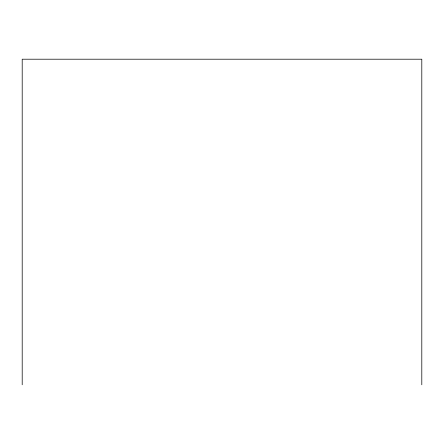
<?xml version="1.0" encoding="UTF-8"?>
<svg xmlns="http://www.w3.org/2000/svg" width="444" height="444" viewBox="0 0 444 444"><rect width="100%" height="100%" fill="white"/><g stroke="black" fill="none" stroke-linecap="round" stroke-linejoin="round"><path stroke-width="0.67" d="M421.8 384.793L421.8 59.207L22.2 59.207L22.2 384.793"/></g></svg>
